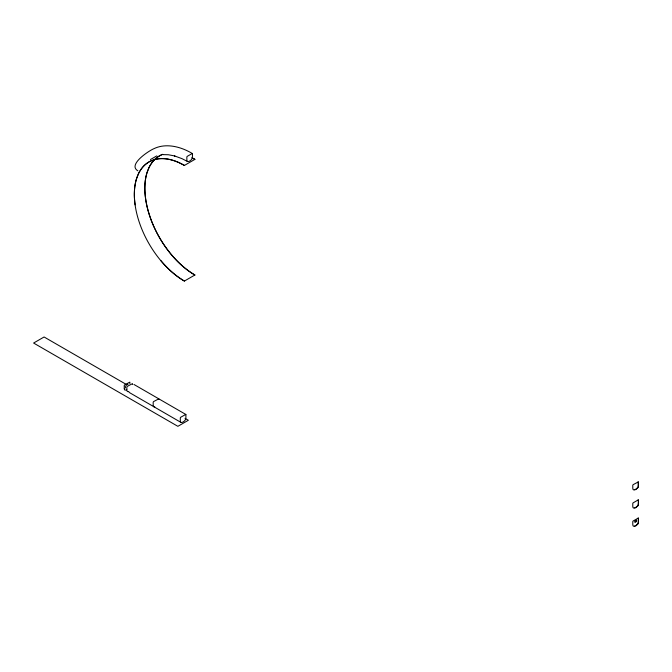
<?xml version="1.0" encoding="UTF-8"?>
<svg xmlns="http://www.w3.org/2000/svg" width="672" height="672" viewBox="0 0 672 672"><rect width="100%" height="100%" fill="white"/><g stroke="black" fill="none" stroke-linecap="round" stroke-linejoin="round"><path stroke-width="1.01" d="M129.864 383.662L129.856 382.494A5.099 2.948 -60 0 0 129.839 382.133L124.858 384.77A7.972 4.603 -60 0 0 124.505 384.98L124.244 385.518A8.442 4.872 -60 0 0 124.236 385.736L124.236 387.685A16.901 9.761 -60 0 0 124.286 388.769M126.076 385.409L126.328 385.123A4.637 2.68 -60 0 1 127.898 384.258L128.058 384.334M635.586 489.745L638.4 487.25L638.114 481.79M635.586 507.914L638.4 505.42L638.4 499.8L633.394 502.698A7.972 4.603 -60 0 0 633.041 502.908L632.78 503.446A8.442 4.872 -60 0 0 632.78 503.664L632.78 505.613A16.901 9.761 -60 0 0 632.822 506.696L633.024 507.545A2.369 1.369 -60 0 0 633.52 507.998L634.351 507.998M635.586 526.084L638.4 523.597L638.4 517.969L633.394 520.867A7.972 4.603 -60 0 0 633.041 521.086L632.78 521.623A8.442 4.872 -60 0 0 632.78 521.842L632.78 523.79A16.901 9.761 -60 0 0 632.822 524.866L633.024 525.714A2.369 1.369 -60 0 0 633.52 526.176L634.351 526.176M150.461 159.533L156.794 155.896M636.594 520.111L636.628 520.993C633.906 523.589 637.678 520.624 636.308 520.388M191.999 157.777A70.846 40.908 60 0 1 194.914 159.356L184.422 165.43L179.063 162.674A70.669 40.799 60 0 0 167.462 159.054A71.778 41.446 60 0 0 163.556 158.642A69.493 40.118 60 0 0 155.551 159.34L150.73 161.028A69.443 40.093 60 0 0 146.311 163.758A73.525 42.454 60 0 0 144.329 165.472A69.031 39.858 60 0 0 141.893 168.193A71.156 41.084 60 0 0 138.55 173.603L136.45 179.021A68.897 39.774 60 0 0 135.517 182.675A80.329 46.376 60 0 0 135.215 184.212A67.007 38.682 60 0 0 134.551 189.37L134.366 193.561A69.947 40.387 60 0 0 135.139 204.876M160.751 260.492A71.022 41.009 60 0 0 184.422 281.047L194.914 274.982A71.022 41.009 60 0 1 171.242 254.436A70.812 40.883 60 0 1 145.656 198.836A69.947 40.387 60 0 1 144.858 187.505L145.043 183.313A67.007 38.682 60 0 1 145.706 178.156A80.329 46.376 60 0 1 146.009 176.618A68.897 39.774 60 0 1 146.941 172.964L149.041 167.555A71.156 41.084 60 0 1 152.384 162.137A69.031 39.858 60 0 1 154.82 159.415A73.525 42.454 60 0 1 156.803 157.702A69.443 40.093 60 0 1 161.221 154.972L162.313 154.493M635.536 522.035L634.67 522.169L634.738 521.338A4.637 2.68 -60 0 1 636.3 520.439M638.072 500.002L638.375 500.069A5.099 2.948 -60 0 1 638.392 500.422L638.392 502.37A22.394 12.928 -60 0 1 638.375 503.017L638.14 504.588A2.402 1.386 -60 0 1 637.552 505.756L636.955 506.444A6.065 3.503 -60 0 1 634.36 507.973M638.072 518.179L638.375 518.238A5.099 2.948 -60 0 1 638.392 518.599L638.392 520.54A22.394 12.928 -60 0 1 638.375 521.195L638.14 522.757A2.402 1.386 -60 0 1 637.552 523.933L636.955 524.622A6.065 3.503 -60 0 1 634.36 526.151M192.318 153.468L187.463 156.232A7.972 4.612 -60.1 0 0 187.118 156.442L186.858 156.979A8.442 4.88 -60.1 0 0 186.85 157.198L186.85 159.146A16.901 9.778 -60.1 0 0 186.9 160.23L187.11 161.078A2.369 1.369 -60.1 0 0 187.597 161.54L188.437 161.54A6.065 3.503 -60.1 0 0 191.033 159.978L191.629 159.298A2.402 1.386 -60.1 0 0 192.226 158.122L192.452 156.559A22.394 12.953 -60.1 0 0 192.469 155.904L192.469 153.955A5.099 2.948 -60.1 0 0 192.452 153.594C181.507 146.95 166.421 142.649 153.964 148.663C148.781 150.772 127.445 164.808 137.861 170.806M154.762 406.787L153.93 406.787A2.369 1.369 -60 0 1 153.434 406.325L153.233 405.468A16.901 9.761 -60 0 1 153.191 404.393L153.182 402.444A8.442 4.872 -60 0 1 153.191 402.234L153.451 401.696A7.972 4.603 -60 0 1 153.796 401.478L158.785 398.849A5.099 2.948 -60 0 1 158.802 399.202L158.802 399.479M634.351 489.829L633.62 489.854A2.369 1.369 -60 0 1 633.024 489.367L632.822 488.519A16.901 9.761 -60 0 1 632.78 487.435L632.78 485.495A8.442 4.872 -60 0 1 632.78 485.276L633.041 484.739A7.972 4.603 -60 0 1 633.394 484.529L638.375 481.891A5.099 2.948 -60 0 1 638.392 482.252L638.392 484.193A22.394 12.928 -60 0 1 638.375 484.848L638.14 486.419A2.402 1.386 -60 0 1 637.552 487.586L636.955 488.275A6.065 3.503 -60 0 1 634.36 489.804M162.792 154.619L168.361 154.745L174.896 156.005L174.409 155.879L181.952 158.642L187.505 161.498M185.858 414.38L180.919 417.136A7.972 4.603 -60 0 0 180.575 417.354L180.306 417.892A8.442 4.872 -60 0 0 180.306 418.102L180.306 420.05A16.901 9.761 -60 0 0 180.348 421.134L180.558 421.982A2.369 1.369 -60 0 0 181.045 422.444L181.877 422.444A6.065 3.503 -60 0 0 184.481 420.882L185.077 420.193A2.402 1.386 -60 0 0 185.674 419.026L185.9 417.463A22.394 12.928 -60 0 0 185.917 416.808L185.917 414.859A5.099 2.948 -60 0 0 185.909 414.506L133.93 384.451M192.184 157.886L194.914 159.373M126.907 384.796L44.092 336.983L33.6 343.039L177.87 426.325L188.353 420.269L185.018 418.345M180.953 422.402L129.074 392.372M124.286 388.76L124.488 389.609A2.369 1.369 -60 0 0 124.984 390.071L125.815 390.071A6.065 3.503 -60 0 0 126.731 389.726M125.328 386.19L125.454 387.912M132.485 384.392L132.485 384.006A5.099 2.948 -60 0 0 132.468 383.653L127.478 386.282A7.972 4.603 -60 0 0 127.134 386.501L126.865 387.03A8.442 4.872 -60 0 0 126.865 387.248L126.865 389.197A16.901 9.761 -60 0 0 126.907 390.281L127.117 391.129A2.369 1.369 -60 0 0 127.604 391.591L128.436 391.591A6.065 3.503 -60 0 0 128.881 391.432M184.422 281.106A70.846 40.908 60 0 1 134.333 194.342A70.846 40.908 60 0 1 184.422 165.413M194.914 275.058A70.846 40.908 60 0 1 147.84 209.807A70.846 40.908 60 0 1 162.725 154.3"/></g></svg>
